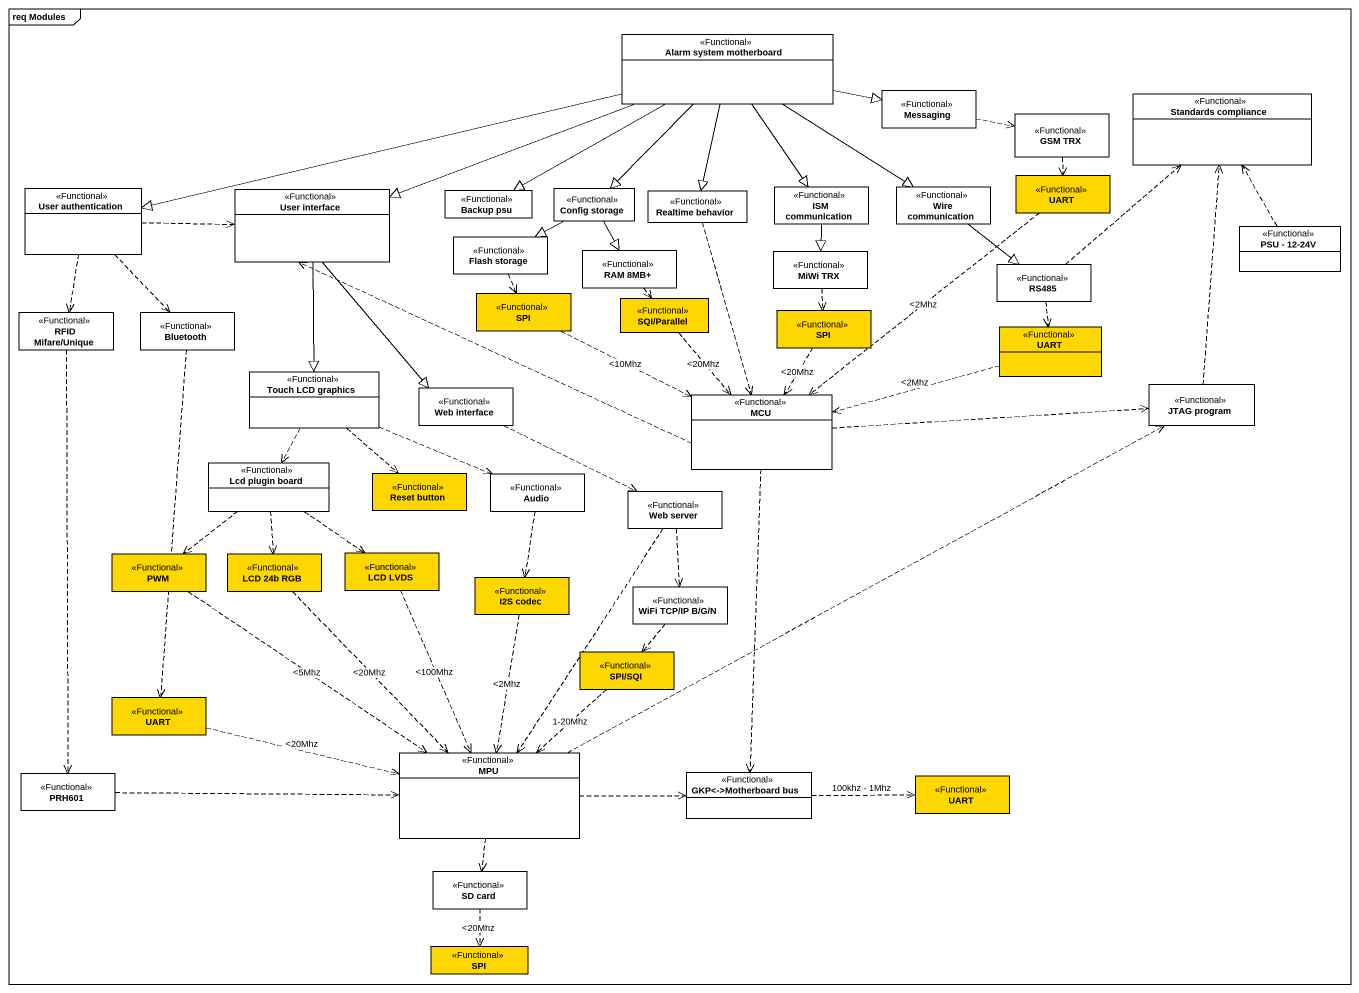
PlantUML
@startuml
mainframe req Modules
hide circle
hide empty members
class "Alarm system motherboard" as Alarm_system_motherboard <<Functional>>
class Messaging <<Functional>>
class "Standards compliance" as Standards_compliance <<Functional>>
class "GSM TRX" as GSM_TRX <<Functional>>
class UART <<Functional>> #FFD700
class "User authentication" as User_authentication <<Functional>>
class "User interface" as User_interface <<Functional>>
class "Backup psu" as Backup_psu <<Functional>>
class "Config storage" as Config_storage <<Functional>>
class "Realtime behavior" as Realtime_behavior <<Functional>>
class "ISM communication" as ISM_communication <<Functional>>
class "Wire communication" as Wire_communication <<Functional>>
class "Flash storage" as Flash_storage <<Functional>>
class "RAM 8MB+" as RAM_8MB <<Functional>>
class "MiWi TRX" as MiWi_TRX <<Functional>>
class "PSU - 12-24V" as PSU_12_24V <<Functional>>
class SPI <<Functional>> #FFD700
class "SQI/Parallel" as SQI_Parallel <<Functional>> #FFD700
class RS485 <<Functional>>
class "RFID Mifare/Unique" as RFID_Mifare_Unique <<Functional>>
class Bluetooth <<Functional>>
class "SPI" as SPI_2 <<Functional>> #FFD700
class "UART" as UART_2 <<Functional>> #FFD700
class "Touch LCD graphics" as Touch_LCD_graphics <<Functional>>
class "Web interface" as Web_interface <<Functional>>
class MCU <<Functional>>
class "JTAG program" as JTAG_program <<Functional>>
class "Lcd plugin board" as Lcd_plugin_board <<Functional>>
class "Reset button" as Reset_button <<Functional>> #FFD700
class Audio <<Functional>>
class "Web server" as Web_server <<Functional>>
class PWM <<Functional>> #FFD700
class "LCD 24b RGB" as LCD_24b_RGB <<Functional>> #FFD700
class "LCD LVDS" as LCD_LVDS <<Functional>> #FFD700
class "I2S codec" as I2S_codec <<Functional>> #FFD700
class "WiFi TCP/IP B/G/N" as WiFi_TCP_IP_B_G_N <<Functional>>
class "SPI/SQI" as SPI_SQI <<Functional>> #FFD700
class "UART" as UART_3 <<Functional>> #FFD700
class MPU <<Functional>>
class PRH601 <<Functional>>
class "GKP<->Motherboard bus" as GKP_Motherboard_bus <<Functional>>
class "UART" as UART_4 <<Functional>> #FFD700
class "SD card" as SD_card <<Functional>>
class "SPI" as SPI_3 <<Functional>> #FFD700
Alarm_system_motherboard -right-|> Messaging
Alarm_system_motherboard -left-|> User_authentication
Alarm_system_motherboard -left-|> User_interface
Alarm_system_motherboard -left-|> Backup_psu
Alarm_system_motherboard --|> Config_storage
Alarm_system_motherboard --|> Realtime_behavior
Alarm_system_motherboard --|> ISM_communication
Alarm_system_motherboard --|> Wire_communication
Messaging .right.> GSM_TRX
GSM_TRX ..> UART
UART ..> MCU : <2Mhz
User_authentication .right.> User_interface
User_authentication ..> RFID_Mifare_Unique
User_authentication ..> Bluetooth
User_interface --|> Touch_LCD_graphics
User_interface --|> Web_interface
Config_storage -left-|> Flash_storage
Config_storage --|> RAM_8MB
Realtime_behavior ..> MCU
ISM_communication --|> MiWi_TRX
Wire_communication --|> RS485
Flash_storage ..> SPI
RAM_8MB ..> SQI_Parallel
MiWi_TRX ..> SPI_2
PSU_12_24V .up.> Standards_compliance
SPI .right.> MCU : <10Mhz
SQI_Parallel ..> MCU : <20Mhz
RS485 .up.> Standards_compliance
RS485 ..> UART_2
RFID_Mifare_Unique ..> PRH601
Bluetooth ..> UART_3
SPI_2 ..> MCU : <20Mhz
UART_2 .left.> MCU : <2Mhz
Touch_LCD_graphics ..> Lcd_plugin_board
Touch_LCD_graphics ..> Reset_button
Touch_LCD_graphics .right.> Audio
Web_interface .right.> Web_server
MCU .left.> User_interface
MCU .right.> JTAG_program
MCU ..> GKP_Motherboard_bus
JTAG_program .up.> Standards_compliance
Lcd_plugin_board ..> PWM
Lcd_plugin_board ..> LCD_24b_RGB
Lcd_plugin_board ..> LCD_LVDS
Audio ..> I2S_codec
Web_server ..> WiFi_TCP_IP_B_G_N
Web_server ..> MPU
PWM ..> MPU : <5Mhz
LCD_24b_RGB ..> MPU : <20Mhz
LCD_LVDS ..> MPU : <100Mhz
I2S_codec ..> MPU : <2Mhz
WiFi_TCP_IP_B_G_N ..> SPI_SQI
SPI_SQI ..> MPU : 1-20Mhz
UART_3 .right.> MPU : <20Mhz
MPU .right.> JTAG_program
MPU .right.> GKP_Motherboard_bus
MPU ..> SD_card
PRH601 .right.> MPU
GKP_Motherboard_bus .right.> UART_4 : 100khz - 1Mhz
SD_card ..> SPI_3 : <20Mhz
@enduml
